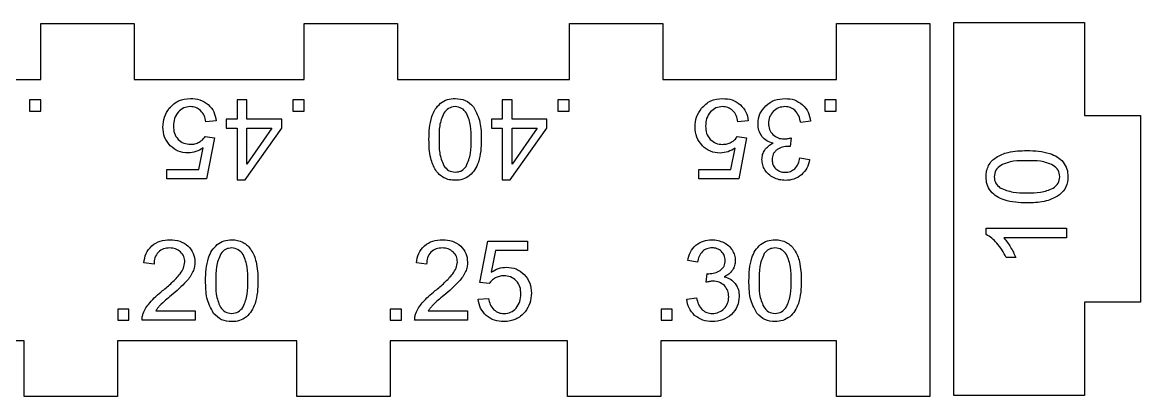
# Model space of a CAD drawing. Extents: x 2 to 121, y 279 to 299.
# Drawn here: x 60.8 to 120.7, y 278.5 to 298.6 of the extents above; entities that cross this region are included whole.
import ezdxf

# ---------------------------------------------------------------- set-up
doc = ezdxf.new("R2010")
doc.units = 0
doc.layers.get('0').update_dxf_attribs({"linetype": 'CONTINUOUS'})

msp = doc.modelspace()

# ---------------------------------------------------------------- linework, layer by layer
at = {"color": 7}
msp.add_lwpolyline([(52.841694, 295.504665), (61.841695, 295.504665), (61.841695, 298.504643), (66.841695, 298.504643), (66.841695, 295.504665), (75.941695, 295.504665), (75.941695, 298.504643), (80.941696, 298.504643), (80.941696, 295.504665), (90.141695, 295.504665), (90.141695, 298.504643), (95.141695, 298.504643), (95.141695, 295.504665), (104.441694, 295.504665), (104.441694, 298.504643), (109.441694, 298.504643), (109.441694, 278.504657), (104.441694, 278.504657), (104.441694, 281.504661), (95.041694, 281.504661), (95.041694, 278.504657), (90.041696, 278.504657), (90.041696, 281.504661), (80.541696, 281.504661), (80.541696, 278.504657), (75.541696, 278.504657), (75.541696, 281.504661), (65.941694, 281.504661), (65.941694, 278.504657), (60.941696, 278.504657), (60.941696, 281.504661), (51.241695, 281.504661)], dxfattribs=at)
msp.add_lwpolyline([(117.736488, 293.565683), (120.736495, 293.565683), (120.736495, 283.565685), (117.736488, 283.565685), (117.736488, 278.565684), (110.736488, 278.565684), (110.736488, 298.565684), (117.736488, 298.565684)], close=True, dxfattribs=at)
at = {"color": 5}
for points in [[(61.831702, 293.810935), (61.831702, 294.411513), (61.231113, 294.411513), (61.231113, 293.810935)], [(71.76276, 293.383104), (71.76276, 292.899683), (72.342838, 292.899683), (72.342838, 290.116478), (72.773492, 290.116478), (74.733452, 292.899683), (74.733452, 293.383104), (72.870171, 293.383104), (72.870171, 294.411407), (72.342827, 294.411407), (72.342827, 293.383104)], [(75.931705, 293.810829), (75.931705, 294.411407), (75.331119, 294.411407), (75.331119, 293.810829)], [(85.962755, 293.38321), (85.962755, 292.899789), (86.542832, 292.899789), (86.542832, 290.116584), (86.973497, 290.116584), (88.933459, 292.899789), (88.933459, 293.38321), (87.070176, 293.38321), (87.070176, 294.411513), (86.542832, 294.411513), (86.542832, 293.38321)], [(90.131699, 293.810935), (90.131699, 294.411513), (89.531113, 294.411513), (89.531113, 293.810935)], [(104.431695, 293.807892), (104.431695, 294.40847), (103.83111, 294.40847), (103.83111, 293.807892)], [(72.870182, 290.963172), (72.870182, 292.899683), (74.214908, 292.899683)], [(87.070176, 290.963277), (87.070176, 292.899789), (88.414902, 292.899789)], [(65.951703, 283.198471), (65.951703, 282.597893), (66.552289, 282.597893), (66.552289, 283.198471)], [(80.551668, 283.198471), (80.551668, 282.597893), (81.152254, 282.597893), (81.152254, 283.198471)], [(95.051695, 283.201408), (95.051695, 282.60083), (95.65228, 282.60083), (95.65228, 283.201408)]]:
    msp.add_lwpolyline(points, close=True, dxfattribs=at)
for points in [[(71.223698, 293.286398), (70.669986, 293.239541)], [(99.723686, 293.283488), (99.169977, 293.236604)], [(103.057672, 293.274704), (102.530328, 293.204378)], [(70.63482, 292.445579), (71.129938, 292.381127)], [(71.129938, 292.381127), (70.71392, 290.175084)], [(99.134819, 292.442669), (99.629936, 292.378216)], [(99.629936, 292.378216), (99.213921, 290.172147)], [(102.017632, 292.375279), (101.959037, 291.912391)], [(70.292047, 290.678983), (70.523492, 291.83328)], [(98.792046, 290.676072), (99.02349, 291.830343)], [(102.477594, 291.303002), (103.004938, 291.209261)], [(68.57818, 290.678983), (70.292047, 290.678983)], [(68.57818, 290.175084), (68.57818, 290.678983)], [(97.078178, 290.676072), (98.792046, 290.676072)], [(97.078178, 290.172147), (97.078178, 290.676072)], [(70.71392, 290.175084), (68.57818, 290.175084)], [(99.213921, 290.172147), (97.078178, 290.172147)], [(112.457444, 287.540211), (116.769941, 287.540211)], [(112.457444, 287.200367), (112.457444, 287.540211)], [(116.769941, 287.540211), (116.769941, 287.012867)], [(116.769941, 287.012867), (113.4096, 287.012867)], [(85.353454, 284.628173), (85.769469, 286.834216)], [(85.769469, 286.834216), (87.905212, 286.834216)], [(86.191344, 286.330317), (85.9599, 285.17602)], [(87.905212, 286.330317), (86.191344, 286.330317)], [(87.905212, 286.834216), (87.905212, 286.330317)], [(97.005796, 285.706298), (96.478452, 285.80004)], [(114.045341, 285.95818), (113.535568, 285.95818)], [(67.897002, 285.612556), (67.355011, 285.668198)], [(82.496993, 285.612556), (81.955002, 285.668198)], [(97.465758, 284.634021), (97.52435, 285.096909)], [(85.848571, 284.563721), (85.353454, 284.628173)], [(85.259691, 283.722902), (85.8134, 283.769759)], [(96.425718, 283.734623), (96.953062, 283.804922)], [(67.987836, 283.104729), (70.094282, 283.104729)], [(70.094282, 283.104729), (70.094282, 282.597893)], [(82.587801, 283.104729), (84.694247, 283.104729)], [(84.694247, 283.104729), (84.694247, 282.597893)], [(70.094282, 282.597893), (67.255414, 282.597893)], [(84.694247, 282.597893), (81.855379, 282.597893)]]:
    msp.add_lwpolyline(points, dxfattribs=at)
for points in [[(68.715885, 293.963176), (68.877701, 294.12436), (69.027625, 294.273691), (69.216201, 294.35976)], [(69.216201, 294.35976), (69.404619, 294.445776), (69.624218, 294.465197), (69.843814, 294.484643)], [(69.843814, 294.484643), (70.018844, 294.47406), (70.193871, 294.463741), (70.353753, 294.410348)], [(70.353753, 294.410348), (70.514266, 294.356744), (70.646454, 294.264219), (70.800357, 294.156534)], [(70.800357, 294.156534), (70.919131, 294.026914), (71.027208, 293.90899), (71.097135, 293.763416)], [(82.959382, 293.906), (83.036328, 294.026808), (83.130663, 294.120365), (83.242539, 294.231331)], [(83.242539, 294.231331), (83.369499, 294.314278), (83.478923, 294.385769), (83.609863, 294.427202)], [(83.609863, 294.427202), (83.740313, 294.468451), (83.881807, 294.4766), (84.023301, 294.484749)], [(84.023301, 294.484749), (84.212819, 294.46861), (84.402335, 294.452391), (84.565376, 294.379128)], [(84.565376, 294.379128), (84.728616, 294.305759), (84.857616, 294.178653), (84.998888, 294.039456)], [(97.215873, 293.960239), (97.377692, 294.121423), (97.527613, 294.270781), (97.716192, 294.35685)], [(97.716192, 294.35685), (97.90461, 294.442839), (98.124206, 294.462286), (98.343805, 294.481733)], [(98.343805, 294.481733), (98.518832, 294.47115), (98.693862, 294.460831), (98.853741, 294.407412)], [(98.853741, 294.407412), (99.014254, 294.353807), (99.146445, 294.261309), (99.300348, 294.153597)], [(99.300348, 294.153597), (99.419119, 294.024004), (99.527196, 293.906053), (99.597123, 293.760505)], [(100.348145, 293.660599), (100.416577, 293.819507), (100.535952, 293.956509), (100.655326, 294.093536)], [(100.655326, 294.093536), (100.815648, 294.216621), (100.960785, 294.328063), (101.134254, 294.39241)], [(101.134254, 294.39241), (101.307461, 294.456677), (101.499948, 294.470673), (101.692437, 294.484643)], [(101.692437, 294.484643), (101.865173, 294.473002), (102.037909, 294.461096), (102.194741, 294.405903)], [(102.194741, 294.405903), (102.35188, 294.350579), (102.483801, 294.254853), (102.631401, 294.14775)], [(102.631401, 294.14775), (102.748771, 294.018818), (102.858223, 293.898618), (102.928798, 293.752753)], [(68.376041, 292.955352), (68.388873, 293.138258), (68.401679, 293.321165), (68.457784, 293.489334)], [(68.457784, 293.489334), (68.513923, 293.657582), (68.611403, 293.805088), (68.715885, 293.963176)], [(69.199284, 293.763945), (69.111267, 293.640914), (69.037192, 293.537356), (68.994245, 293.409297)], [(69.490122, 293.978337), (69.382767, 293.930315), (69.291025, 293.84713), (69.199284, 293.763945)], [(69.843814, 294.051071), (69.719068, 294.038635), (69.597484, 294.0262), (69.490122, 293.978337)], [(70.133861, 294.001408), (70.043696, 294.035116), (69.943755, 294.04308), (69.843814, 294.051071)], [(70.384342, 293.847447), (70.30235, 293.908937), (70.224055, 293.967674), (70.133861, 294.001408)], [(70.57961, 293.569053), (70.532739, 293.672135), (70.467085, 293.74971), (70.384342, 293.847447)], [(70.669986, 293.239541), (70.647973, 293.353312), (70.625951, 293.467109), (70.57961, 293.569053)], [(71.097135, 293.763416), (71.166969, 293.618054), (71.195332, 293.452239), (71.223698, 293.286398)], [(82.652963, 292.909923), (82.677833, 293.117462), (82.721077, 293.288145), (82.778185, 293.51357)], [(82.778185, 293.51357), (82.830509, 293.649698), (82.882833, 293.7858), (82.959382, 293.906)], [(83.412457, 293.699492), (83.307574, 293.444037), (83.234982, 293.267216), (83.196324, 293.015518)], [(83.673632, 293.954498), (83.572511, 293.894676), (83.492483, 293.797097), (83.412457, 293.699492)], [(84.023295, 294.051071), (83.889273, 294.031227), (83.775214, 294.014585), (83.673632, 293.954498)], [(84.372696, 293.955159), (84.271115, 294.014955), (84.157039, 294.031624), (84.023295, 294.051177)], [(84.634136, 293.70108), (84.553983, 293.798341), (84.473833, 293.895602), (84.372696, 293.955159)], [(84.850467, 293.016391), (84.81182, 293.268513), (84.739157, 293.445413), (84.634136, 293.70108)], [(84.998888, 294.039456), (85.164488, 293.72992), (85.283858, 293.506823), (85.351228, 293.204087)], [(96.876031, 292.952415), (96.888864, 293.135321), (96.901669, 293.318228), (96.957772, 293.486397)], [(96.957772, 293.486397), (97.013914, 293.654672), (97.111391, 293.802151), (97.215873, 293.960239)], [(97.699272, 293.761008), (97.611258, 293.637977), (97.537183, 293.534445), (97.494236, 293.406361)], [(97.99011, 293.9754), (97.882758, 293.927405), (97.791016, 293.84422), (97.699272, 293.761008)], [(98.343805, 294.048134), (98.219056, 294.035698), (98.097472, 294.023528), (97.99011, 293.9754)], [(98.633852, 293.998472), (98.543684, 294.032206), (98.443743, 294.04017), (98.343805, 294.048134)], [(98.88433, 293.844511), (98.802341, 293.906), (98.724043, 293.964737), (98.633852, 293.998472)], [(99.079598, 293.566116), (99.032729, 293.669198), (98.967073, 293.746773), (98.88433, 293.844511)], [(99.169977, 293.236604), (99.147963, 293.350401), (99.125942, 293.464172), (99.079598, 293.566116)], [(99.597123, 293.760505), (99.666957, 293.615117), (99.695323, 293.449302), (99.723686, 293.283488)], [(100.245172, 293.139925), (100.262529, 293.321562), (100.279713, 293.50169), (100.348145, 293.660599)], [(100.867152, 293.497589), (100.824707, 293.391015), (100.814725, 293.271344), (100.804742, 293.151646)], [(101.061089, 293.790324), (100.983486, 293.694968), (100.909609, 293.604163), (100.867152, 293.497589)], [(101.348408, 293.984502), (101.243606, 293.941692), (101.1535, 293.866947), (101.061089, 293.790324)], [(101.689506, 294.048134), (101.571354, 294.037815), (101.453204, 294.027232), (101.348408, 293.984502)], [(101.974594, 294.000403), (101.885864, 294.033079), (101.787685, 294.040593), (101.689506, 294.048134)], [(102.221244, 293.850384), (102.139787, 293.910921), (102.063375, 293.967727), (101.974594, 294.000403)], [(102.426029, 293.552569), (102.375073, 293.663456), (102.309192, 293.743493), (102.221244, 293.850384)], [(102.530328, 293.204378), (102.503108, 293.324234), (102.475887, 293.444064), (102.426029, 293.552569)], [(102.928798, 293.752753), (102.999326, 293.606968), (103.028499, 293.440836), (103.057672, 293.274704)], [(68.466748, 292.414014), (68.403295, 292.581416), (68.389661, 292.768371), (68.37603, 292.955352)], [(68.9356, 293.002236), (68.942929, 292.870685), (68.950284, 292.739134), (68.99121, 292.619992)], [(68.994245, 293.409297), (68.951528, 293.281901), (68.943569, 293.142068), (68.935611, 293.002236)], [(82.622911, 292.293364), (82.625742, 292.499845), (82.628573, 292.706352), (82.652963, 292.909923)], [(83.196324, 293.015518), (83.160166, 292.780092), (83.162532, 292.536675), (83.164897, 292.293258)], [(84.881694, 292.293364), (84.884075, 292.537046), (84.886588, 292.780727), (84.850467, 293.016391)], [(85.351228, 293.204087), (85.416334, 292.911537), (85.420012, 292.602451), (85.423693, 292.293364)], [(96.966746, 292.411077), (96.903294, 292.578479), (96.889663, 292.76546), (96.876031, 292.952415)], [(97.494236, 293.406361), (97.451516, 293.278964), (97.443557, 293.139131), (97.435601, 292.999299)], [(97.435601, 292.999299), (97.44293, 292.867748), (97.450286, 292.736197), (97.491209, 292.617056)], [(100.292757, 292.775356), (100.258467, 292.891111), (100.251818, 293.015518), (100.245172, 293.139925)], [(100.804742, 293.151646), (100.813473, 293.03941), (100.822204, 292.927174), (100.861307, 292.827135)], [(68.76275, 291.953401), (68.640314, 292.107706), (68.530311, 292.246348), (68.466748, 292.414014)], [(68.99121, 292.619992), (69.032406, 292.500083), (69.103446, 292.404939), (69.189018, 292.290322)], [(69.189018, 292.290322), (69.29101, 292.20711), (69.381727, 292.133106), (69.492863, 292.090297)], [(70.312555, 292.145303), (70.375629, 292.185335), (70.438706, 292.225393), (70.492535, 292.27532)], [(70.492535, 292.27532), (70.546405, 292.325273), (70.589037, 292.383296), (70.63482, 292.445579)], [(82.640874, 291.782666), (82.625819, 291.951972), (82.624364, 292.122655), (82.622909, 292.293364)], [(83.164897, 292.293258), (83.162251, 292.049313), (83.159843, 291.805367), (83.195927, 291.569411)], [(84.843273, 291.547054), (84.883696, 291.789836), (84.882699, 292.041587), (84.881699, 292.293364)], [(85.423693, 292.293364), (85.420888, 292.085825), (85.41811, 291.878286), (85.393501, 291.673737)], [(97.262749, 291.950464), (97.140313, 292.104769), (97.030312, 292.243411), (96.966746, 292.411077)], [(97.491209, 292.617056), (97.532404, 292.497173), (97.603448, 292.402002), (97.689019, 292.287385)], [(97.689019, 292.287385), (97.791008, 292.204173), (97.881726, 292.130169), (97.992861, 292.08736)], [(98.812554, 292.142367), (98.87563, 292.182425), (98.938707, 292.222456), (98.992537, 292.272383)], [(98.992537, 292.272383), (99.046403, 292.322336), (99.089038, 292.380359), (99.134819, 292.442669)], [(100.456108, 292.447061), (100.386613, 292.561361), (100.327193, 292.659124), (100.292757, 292.775356)], [(100.71889, 292.211635), (100.619737, 292.272012), (100.542437, 292.354695), (100.456108, 292.447061)], [(100.861307, 292.827135), (100.900434, 292.727016), (100.968283, 292.643408), (101.042047, 292.552524)], [(101.042047, 292.552524), (101.134169, 292.478811), (101.218307, 292.411474), (101.319214, 292.372633)], [(101.319214, 292.372633), (101.420001, 292.333846), (101.53278, 292.325247), (101.645561, 292.316674)], [(101.645561, 292.316674), (101.716435, 292.320907), (101.770199, 292.324082), (101.833339, 292.334401)], [(101.833339, 292.334401), (101.895296, 292.344455), (101.956465, 292.359801), (102.017632, 292.375253)], [(69.196659, 291.65982), (69.038351, 291.724563), (68.902379, 291.837461), (68.76275, 291.953401)], [(69.492863, 292.090297), (69.603758, 292.047593), (69.728175, 292.038571), (69.852593, 292.029575)], [(69.852593, 292.029575), (69.933063, 292.033808), (70.013534, 292.038306), (70.090244, 292.057303)], [(70.090244, 292.057303), (70.167018, 292.076353), (70.237027, 292.109532), (70.312555, 292.145303)], [(70.523492, 291.83328), (70.398561, 291.756816), (70.273632, 291.680351), (70.138563, 291.634869)], [(82.71959, 291.278211), (82.683276, 291.468182), (82.656307, 291.609258), (82.640874, 291.782666)], [(85.393501, 291.673737), (85.368392, 291.465086), (85.324749, 291.293901), (85.266953, 291.067285)], [(97.69666, 291.656909), (97.53835, 291.721626), (97.402377, 291.834524), (97.262749, 291.950464)], [(97.992861, 292.08736), (98.103759, 292.044656), (98.228176, 292.03566), (98.352591, 292.026638)], [(98.352591, 292.026638), (98.433062, 292.030871), (98.513532, 292.035369), (98.590243, 292.054366)], [(98.590243, 292.054366), (98.66702, 292.073416), (98.737026, 292.106621), (98.812554, 292.142367)], [(99.02349, 291.830343), (98.898562, 291.753879), (98.773631, 291.677414), (98.638564, 291.631932)], [(100.493079, 291.476754), (100.517923, 291.561262), (100.561283, 291.639367), (100.605521, 291.719033)], [(100.605521, 291.719033), (100.670241, 291.800975), (100.726184, 291.871804), (100.80054, 291.932129)], [(101.047905, 292.082306), (100.932882, 292.116834), (100.817857, 292.151362), (100.71889, 292.211635)], [(100.80054, 291.932129), (100.874629, 291.992242), (100.961267, 292.037274), (101.047905, 292.082306)], [(101.267633, 291.742475), (101.22675, 291.706704), (101.185869, 291.670932), (101.149719, 291.632753)], [(101.557717, 291.875376), (101.456559, 291.846245), (101.364283, 291.795551), (101.267633, 291.742475)], [(101.874077, 291.918238), (101.76646, 291.911359), (101.658843, 291.90448), (101.557717, 291.875376)], [(101.916632, 291.91636), (101.902133, 291.91636), (101.890171, 291.919005), (101.874077, 291.919005)], [(101.959037, 291.912391), (101.944908, 291.915037), (101.93079, 291.915301), (101.916632, 291.91636)], [(113.636639, 291.594895), (113.82661, 291.631209), (113.967686, 291.658178), (114.141094, 291.673608)], [(114.141094, 291.673608), (114.310401, 291.688663), (114.481083, 291.690118), (114.651793, 291.691573)], [(114.651793, 291.691573), (114.858273, 291.688742), (115.064781, 291.685911), (115.268351, 291.661522)], [(69.71197, 291.563749), (69.53346, 291.57936), (69.354954, 291.595102), (69.196659, 291.65982)], [(70.138563, 291.634869), (70.003297, 291.589308), (69.864811, 291.577164), (69.71197, 291.563749)], [(82.827151, 290.948011), (82.783156, 291.054638), (82.751372, 291.166425), (82.71959, 291.278211)], [(83.195927, 291.569411), (83.234562, 291.316867), (83.307301, 291.139913), (83.412457, 290.884061)], [(84.609239, 290.843157), (84.721949, 291.106629), (84.800527, 291.290302), (84.843273, 291.547054)], [(98.211968, 291.560812), (98.033462, 291.576423), (97.854955, 291.592192), (97.69666, 291.656909)], [(98.638564, 291.631932), (98.503296, 291.586371), (98.364813, 291.574227), (98.211968, 291.560812)], [(100.456108, 291.212197), (100.462167, 291.302235), (100.468253, 291.392273), (100.493079, 291.476754)], [(100.496071, 290.924516), (100.469824, 291.016803), (100.463093, 291.112635), (100.456108, 291.212197)], [(101.060187, 291.508557), (101.016155, 291.417779), (101.007127, 291.309141), (100.998102, 291.200476)], [(100.998102, 291.200476), (101.00559, 291.109989), (101.013104, 291.019501), (101.045539, 290.939306)], [(101.149719, 291.632753), (101.104507, 291.584995), (101.078125, 291.545546), (101.060187, 291.508557)], [(102.394195, 290.99008), (102.436885, 291.087367), (102.457239, 291.195185), (102.477594, 291.303002)], [(103.004938, 291.209261), (102.967351, 291.052839), (102.929767, 290.896391), (102.857628, 290.758834)], [(112.596615, 290.897628), (112.650934, 290.984691), (112.702396, 291.067122), (112.769441, 291.138806)], [(112.769441, 291.138806), (112.836486, 291.21046), (112.917237, 291.269378), (112.997962, 291.328293)], [(112.997962, 291.328293), (113.107367, 291.390705), (113.199204, 291.443095), (113.306439, 291.487334)], [(113.92784, 291.118557), (113.675295, 291.07992), (113.498342, 291.007184), (113.24249, 290.902028)], [(113.306439, 291.487334), (113.413066, 291.531329), (113.524853, 291.56311), (113.636639, 291.594895)], [(114.651687, 291.149585), (114.407741, 291.152231), (114.163795, 291.154639), (113.92784, 291.118557)], [(115.373946, 291.118161), (115.13852, 291.154319), (114.895103, 291.151953), (114.651687, 291.149585)], [(115.268351, 291.661522), (115.47589, 291.636651), (115.646573, 291.593408), (115.871998, 291.5363)], [(116.057921, 290.902028), (115.802466, 291.006911), (115.625645, 291.079502), (115.373946, 291.118161)], [(115.871998, 291.536305), (116.008126, 291.483981), (116.144228, 291.431657), (116.264428, 291.355108)], [(116.264428, 291.355108), (116.385237, 291.278162), (116.478793, 291.183827), (116.58976, 291.071951)], [(116.58976, 291.071951), (116.672707, 290.944991), (116.744197, 290.835567), (116.785631, 290.704627)], [(82.986192, 290.639533), (82.92378, 290.748938), (82.871389, 290.840775), (82.827151, 290.948011)], [(83.175676, 290.411013), (83.104022, 290.478058), (83.045107, 290.558809), (82.986192, 290.639533)], [(83.412462, 290.884167), (83.493613, 290.786774), (83.574766, 290.689407), (83.67695, 290.630193)], [(83.67695, 290.630193), (83.779495, 290.570821), (83.895335, 290.554443), (84.029161, 290.535552)], [(84.029161, 290.535552), (84.086756, 290.542167), (84.14435, 290.548781), (84.199529, 290.560158)], [(84.199529, 290.560158), (84.262201, 290.572858), (84.31371, 290.590003), (84.358866, 290.614107)], [(84.358866, 290.614107), (84.45541, 290.665648), (84.532324, 290.754415), (84.609239, 290.84321)], [(85.084899, 290.67549), (85.007707, 290.554893), (84.913317, 290.461707), (84.801133, 290.350979)], [(85.266953, 291.067285), (85.21432, 290.931369), (85.161684, 290.795426), (85.084899, 290.67549)], [(100.612848, 290.658477), (100.567583, 290.745367), (100.52232, 290.832282), (100.496071, 290.924516)], [(100.809631, 290.420405), (100.733892, 290.488853), (100.675908, 290.570107), (100.612848, 290.658477)], [(101.045539, 290.939306), (101.077998, 290.859085), (101.134402, 290.791695), (101.194391, 290.719993)], [(101.194391, 290.719993), (101.273382, 290.659007), (101.34333, 290.605005), (101.428222, 290.573758)], [(101.428222, 290.573758), (101.512912, 290.542616), (101.60707, 290.536081), (101.701227, 290.529572)], [(101.701227, 290.529572), (101.7963, 290.536716), (101.891375, 290.543595), (101.976978, 290.575557)], [(101.976978, 290.575557), (102.062674, 290.607413), (102.134993, 290.662658), (102.213921, 290.72293)], [(102.213921, 290.72293), (102.290748, 290.817466), (102.350938, 290.891522), (102.394195, 290.99008)], [(102.857628, 290.758834), (102.785172, 290.620668), (102.684056, 290.513327), (102.565483, 290.387491)], [(112.457444, 290.291182), (112.461942, 290.396623), (112.466705, 290.502062), (112.489353, 290.603252)], [(112.489353, 290.603252), (112.512107, 290.704752), (112.551477, 290.794588), (112.596615, 290.897628)], [(112.988648, 290.637532), (112.929249, 290.53499), (112.912872, 290.41915), (112.89398, 290.285324)], [(113.242595, 290.902022), (113.145202, 290.820869), (113.047836, 290.739719), (112.988648, 290.637532)], [(116.312926, 290.640852), (116.253104, 290.741973), (116.155526, 290.821999), (116.057921, 290.902028)], [(116.409499, 290.291187), (116.389655, 290.425212), (116.373013, 290.539271), (116.312926, 290.640852)], [(116.785631, 290.704627), (116.826879, 290.574175), (116.835028, 290.432681), (116.843178, 290.291187)], [(83.416857, 290.238187), (83.329793, 290.292506), (83.24736, 290.343967), (83.175676, 290.411013)], [(83.711232, 290.130925), (83.609733, 290.153679), (83.519896, 290.193049), (83.416857, 290.238187)], [(84.023301, 290.099016), (83.917861, 290.103514), (83.81242, 290.108276), (83.711232, 290.130925)], [(84.435032, 290.156378), (84.305079, 290.115341), (84.164191, 290.107165), (84.023301, 290.099016)], [(84.801133, 290.350979), (84.674721, 290.268693), (84.565448, 290.197573), (84.435032, 290.156378)], [(101.065483, 290.246865), (100.975388, 290.299464), (100.885292, 290.352037), (100.809631, 290.420405)], [(101.380089, 290.132592), (101.272089, 290.157462), (101.17165, 290.20096), (101.065483, 290.246865)], [(101.712945, 290.095973), (101.600495, 290.101794), (101.488044, 290.107615), (101.380089, 290.132592)], [(102.166399, 290.163812), (102.024016, 290.116082), (101.868481, 290.106027), (101.712945, 290.095973)], [(102.565483, 290.387491), (102.429741, 290.294411), (102.309097, 290.211676), (102.166399, 290.163812)], [(112.514806, 289.879453), (112.473769, 290.009406), (112.46562, 290.150294), (112.457444, 290.291182)], [(112.709407, 289.513352), (112.627122, 289.639764), (112.556002, 289.749037), (112.514806, 289.879453)], [(112.89398, 290.285324), (112.900595, 290.227729), (112.90721, 290.170135), (112.918587, 290.114956)], [(112.918587, 290.114956), (112.931287, 290.052284), (112.948405, 290.000775), (112.972509, 289.955618)], [(112.972509, 289.955618), (113.02405, 289.859075), (113.112817, 289.78216), (113.201611, 289.705246)], [(116.059508, 289.680349), (116.156769, 289.760499), (116.25403, 289.840652), (116.313588, 289.941789)], [(116.313588, 289.941789), (116.373383, 290.04337), (116.390052, 290.157443), (116.409605, 290.291187)], [(116.843178, 290.291187), (116.827038, 290.101671), (116.810819, 289.912153), (116.737556, 289.749114)], [(113.033918, 289.229583), (112.913321, 289.306778), (112.820135, 289.401168), (112.709407, 289.513352)], [(113.201585, 289.705246), (113.465057, 289.592536), (113.648757, 289.513957), (113.905482, 289.471209)], [(113.905482, 289.471209), (114.148264, 289.430786), (114.400015, 289.431786), (114.651793, 289.432783)], [(114.651793, 289.432789), (114.895474, 289.430407), (115.139155, 289.427894), (115.37482, 289.464017)], [(115.37482, 289.464017), (115.626941, 289.502665), (115.803841, 289.575328), (116.059508, 289.680349)], [(116.397884, 289.315602), (116.088348, 289.149999), (115.865251, 289.030632), (115.562515, 288.963262)], [(116.737556, 289.749114), (116.664187, 289.585874), (116.537081, 289.456874), (116.397884, 289.315602)], [(113.425713, 289.047529), (113.289797, 289.100165), (113.153854, 289.152801), (113.033918, 289.229583)], [(114.032165, 288.920984), (113.823515, 288.946093), (113.652329, 288.989736), (113.425713, 289.047529)], [(114.651793, 288.890792), (114.444253, 288.893597), (114.236714, 288.896375), (114.032165, 288.920984)], [(115.562515, 288.963262), (115.269965, 288.898156), (114.960879, 288.894475), (114.651793, 288.890798)], [(68.231205, 286.841492), (68.394408, 286.892689), (68.571975, 286.901553), (68.749542, 286.91039)], [(68.749542, 286.91039), (68.929806, 286.9006), (69.110069, 286.890546), (69.273801, 286.835222)], [(71.648357, 286.853028), (71.77831, 286.894065), (71.9192, 286.902241), (72.060088, 286.91039)], [(72.060088, 286.91039), (72.16553, 286.905892), (72.270969, 286.90113), (72.372157, 286.878481)], [(72.372157, 286.878481), (72.473659, 286.855727), (72.563495, 286.816357), (72.666535, 286.771246)], [(82.831199, 286.841492), (82.994399, 286.892689), (83.171967, 286.901553), (83.349534, 286.91039)], [(83.349534, 286.91039), (83.529797, 286.9006), (83.71006, 286.890546), (83.873792, 286.835222)], [(97.316991, 286.845488), (97.459374, 286.893218), (97.614909, 286.903273), (97.770445, 286.913327)], [(97.770445, 286.913327), (97.882895, 286.907506), (97.995346, 286.901685), (98.103298, 286.876735)], [(98.103298, 286.876735), (98.211299, 286.851864), (98.31174, 286.80834), (98.417907, 286.762435)], [(100.748362, 286.855965), (100.878315, 286.897002), (101.019205, 286.905151), (101.160093, 286.913327)], [(101.160093, 286.913327), (101.265535, 286.908829), (101.370974, 286.904066), (101.472161, 286.881418)], [(101.472161, 286.881418), (101.573663, 286.858664), (101.6635, 286.819294), (101.766539, 286.774156)], [(112.766345, 286.993158), (112.669905, 287.073107), (112.576824, 287.128858), (112.457444, 287.200367)], [(113.03167, 286.731618), (112.94658, 286.822965), (112.861463, 286.91431), (112.766345, 286.993158)], [(113.4096, 287.012867), (113.484557, 286.926711), (113.544511, 286.857826), (113.605339, 286.773469)], [(67.473883, 286.172837), (67.542436, 286.328862), (67.646881, 286.447792), (67.773955, 286.59252)], [(67.773955, 286.59252), (67.934798, 286.700946), (68.06678, 286.789899), (68.231205, 286.841492)], [(68.409037, 286.422075), (68.306736, 286.384742), (68.224307, 286.32029), (68.128449, 286.24536)], [(68.737824, 286.47388), (68.624384, 286.466472), (68.510946, 286.459328), (68.409037, 286.422075)], [(69.052093, 286.424536), (68.954396, 286.459672), (68.84611, 286.466763), (68.737824, 286.47388)], [(69.322296, 286.258536), (69.230266, 286.328412), (69.150098, 286.389293), (69.052093, 286.424536)], [(69.273801, 286.835222), (69.438594, 286.779501), (69.569851, 286.68343), (69.728056, 286.567622)], [(69.728056, 286.567622), (69.834826, 286.444141), (69.939384, 286.323227), (69.999286, 286.181569)], [(70.816436, 285.942121), (70.869072, 286.078064), (70.921705, 286.21398), (70.99849, 286.333916)], [(70.99849, 286.333916), (71.075685, 286.454513), (71.170072, 286.547699), (71.282256, 286.658454)], [(71.282256, 286.658454), (71.408668, 286.740713), (71.517941, 286.811833), (71.648357, 286.853028)], [(71.724523, 286.395326), (71.627979, 286.343811), (71.551064, 286.255017), (71.47415, 286.166223)], [(71.883863, 286.449274), (71.821191, 286.436574), (71.769679, 286.419429), (71.724523, 286.395326)], [(72.054228, 286.47388), (71.996633, 286.467266), (71.939039, 286.460651), (71.883863, 286.449274)], [(72.406439, 286.379212), (72.303897, 286.438611), (72.188054, 286.454963), (72.054228, 286.47388)], [(72.670929, 286.125239), (72.589776, 286.222632), (72.508623, 286.320025), (72.406439, 286.379212)], [(72.666535, 286.771246), (72.753598, 286.7169), (72.836029, 286.665439), (72.907713, 286.598393)], [(72.907713, 286.598393), (72.979367, 286.531374), (73.038282, 286.450623), (73.097197, 286.369873)], [(73.097197, 286.369873), (73.159609, 286.260467), (73.212002, 286.168631), (73.256241, 286.061421)], [(82.073874, 286.172837), (82.142428, 286.328862), (82.246872, 286.447792), (82.373946, 286.59252)], [(82.373946, 286.59252), (82.534789, 286.700946), (82.666771, 286.789899), (82.831199, 286.841492)], [(83.009031, 286.422075), (82.906727, 286.384742), (82.824299, 286.32029), (82.72844, 286.24536)], [(83.337815, 286.47388), (83.224375, 286.466472), (83.110938, 286.459328), (83.009031, 286.422075)], [(83.652087, 286.424536), (83.55439, 286.459672), (83.446101, 286.466763), (83.337815, 286.47388)], [(83.922288, 286.258536), (83.830258, 286.328412), (83.750089, 286.389293), (83.652087, 286.424536)], [(83.873792, 286.835222), (84.038586, 286.779501), (84.169843, 286.68343), (84.328048, 286.567622)], [(84.328048, 286.567622), (84.434818, 286.444141), (84.539378, 286.323227), (84.599277, 286.181569)], [(96.625762, 286.250466), (96.698215, 286.388658), (96.799331, 286.495973), (96.917907, 286.621809)], [(96.917907, 286.621809), (97.053649, 286.714916), (97.174293, 286.797625), (97.316991, 286.845488)], [(97.269469, 286.28637), (97.192642, 286.191835), (97.13245, 286.117778), (97.089195, 286.01922)], [(97.506412, 286.43377), (97.420716, 286.401887), (97.348397, 286.346669), (97.269469, 286.28637)], [(97.782163, 286.479728), (97.687088, 286.472584), (97.592012, 286.465705), (97.506412, 286.43377)], [(98.055168, 286.435542), (97.970475, 286.46671), (97.87632, 286.473219), (97.782163, 286.479728)], [(98.288999, 286.289307), (98.210005, 286.350293), (98.14006, 286.404295), (98.055168, 286.435542)], [(98.437851, 286.069994), (98.405392, 286.150216), (98.348988, 286.217631), (98.288999, 286.289307)], [(98.417907, 286.762435), (98.508002, 286.709862), (98.598098, 286.657263), (98.673759, 286.588895)], [(98.673759, 286.588895), (98.749498, 286.520473), (98.807479, 286.439193), (98.870542, 286.350823)], [(98.870542, 286.350823), (98.915805, 286.263933), (98.96107, 286.177044), (98.987319, 286.084784)], [(99.91644, 285.945058), (99.969077, 286.080974), (100.021713, 286.216917), (100.098495, 286.336853)], [(100.098495, 286.336853), (100.17569, 286.45745), (100.27008, 286.550636), (100.382261, 286.661364)], [(100.382261, 286.661364), (100.508673, 286.74365), (100.617946, 286.81477), (100.748362, 286.855965)], [(100.824527, 286.398262), (100.727986, 286.346722), (100.651072, 286.257954), (100.574155, 286.16916)], [(100.983867, 286.452185), (100.921196, 286.439485), (100.869684, 286.422366), (100.824527, 286.398262)], [(101.154235, 286.476791), (101.096638, 286.470176), (101.039044, 286.463562), (100.983867, 286.452185)], [(101.506443, 286.382123), (101.403901, 286.441522), (101.288059, 286.4579), (101.154235, 286.476791)], [(101.770934, 286.128176), (101.689781, 286.225569), (101.608628, 286.322936), (101.506443, 286.382123)], [(101.766539, 286.774156), (101.853603, 286.719837), (101.936034, 286.668376), (102.007718, 286.60133)], [(102.007718, 286.60133), (102.079372, 286.534285), (102.138287, 286.453534), (102.197202, 286.37281)], [(102.197202, 286.37281), (102.259614, 286.263404), (102.312007, 286.171567), (102.356245, 286.064332)], [(113.311757, 286.363296), (113.227885, 286.492495), (113.13409, 286.606816), (113.03167, 286.731618)], [(113.535568, 285.95818), (113.465533, 286.096213), (113.395525, 286.234246), (113.311757, 286.363296)], [(113.605339, 286.773469), (113.665558, 286.689977), (113.719216, 286.601667), (113.772873, 286.513355)], [(113.772873, 286.513355), (113.824202, 286.423709), (113.875532, 286.334063), (113.921225, 286.24167)], [(67.355011, 285.668198), (67.380411, 285.843087), (67.405832, 286.01795), (67.473883, 286.172837)], [(67.948971, 285.95318), (67.91161, 285.847268), (67.904304, 285.729898), (67.897002, 285.612556)], [(68.128449, 286.24536), (68.050743, 286.143733), (67.986593, 286.05986), (67.948971, 285.95318)], [(69.490659, 286.01803), (69.45335, 286.106189), (69.388135, 286.181992), (69.322296, 286.258536)], [(69.47426, 285.393666), (69.517157, 285.500293), (69.530013, 285.601073), (69.54643, 285.72974)], [(69.546417, 285.72974), (69.537183, 285.829805), (69.527976, 285.929871), (69.490659, 286.01803)], [(69.999286, 286.181569), (70.059185, 286.039884), (70.073795, 285.878938), (70.088408, 285.718019)], [(70.088408, 285.718019), (70.083646, 285.628854), (70.079068, 285.543764), (70.061394, 285.459283)], [(70.689891, 285.335696), (70.715, 285.544346), (70.758643, 285.715505), (70.816436, 285.942121)], [(71.47415, 286.166249), (71.361443, 285.902777), (71.282864, 285.719103), (71.240116, 285.462352)], [(72.887464, 285.439889), (72.848827, 285.692433), (72.776088, 285.869413), (72.670935, 286.125239)], [(73.256241, 286.061421), (73.300235, 285.954794), (73.332017, 285.842981), (73.363799, 285.731195)], [(73.363799, 285.731195), (73.400113, 285.541224), (73.427085, 285.400148), (73.442515, 285.22674)], [(81.955002, 285.668198), (81.980402, 285.843087), (82.005824, 286.01795), (82.073874, 286.172837)], [(82.548963, 285.95318), (82.511601, 285.847268), (82.504299, 285.729898), (82.496993, 285.612556)], [(82.72844, 286.24536), (82.650737, 286.143733), (82.586584, 286.05986), (82.548963, 285.95318)], [(84.09065, 286.01803), (84.053341, 286.106189), (83.988127, 286.181992), (83.922288, 286.258536)], [(84.074225, 285.393666), (84.117122, 285.500293), (84.129978, 285.601073), (84.146395, 285.72974)], [(84.146409, 285.72974), (84.137175, 285.829805), (84.127967, 285.929871), (84.09065, 286.01803)], [(84.599277, 286.181569), (84.659176, 286.039884), (84.673789, 285.878938), (84.6884, 285.718019)], [(84.6884, 285.718019), (84.683637, 285.628854), (84.67906, 285.543764), (84.661386, 285.459283)], [(96.478452, 285.80004), (96.516039, 285.956488), (96.553623, 286.112909), (96.625762, 286.250466)], [(97.089195, 286.01922), (97.046505, 285.92196), (97.026151, 285.814115), (97.005796, 285.706298)], [(98.423203, 285.500743), (98.467235, 285.591521), (98.476263, 285.700186), (98.485288, 285.808824)], [(98.485288, 285.808824), (98.4778, 285.899311), (98.470286, 285.989799), (98.437851, 286.069994)], [(98.987319, 286.084784), (99.013566, 285.992524), (99.020297, 285.896665), (99.027282, 285.797103)], [(99.027282, 285.797103), (99.021223, 285.707065), (99.015137, 285.617027), (98.990309, 285.532546)], [(99.789895, 285.338606), (99.815004, 285.547257), (99.858647, 285.718442), (99.91644, 285.945058)], [(100.574155, 286.169186), (100.461448, 285.905714), (100.382869, 285.722014), (100.34012, 285.465289)], [(101.987464, 285.442826), (101.948827, 285.69537), (101.876087, 285.872324), (101.770934, 286.128176)], [(102.356245, 286.064332), (102.40024, 285.957705), (102.432022, 285.845918), (102.463804, 285.734132)], [(102.463804, 285.734132), (102.500118, 285.544161), (102.527089, 285.403085), (102.54252, 285.229677)], [(113.921225, 286.24167), (113.967395, 286.148307), (114.002002, 286.063881), (114.045341, 285.95818)], [(68.852688, 284.614653), (69.019738, 284.772662), (69.135445, 284.905774), (69.300336, 285.095454)], [(69.300336, 285.095454), (69.36613, 285.191948), (69.431924, 285.288441), (69.47426, 285.393666)], [(69.98294, 285.211183), (69.930444, 285.10654), (69.888534, 285.023011), (69.829069, 284.935011)], [(70.061394, 285.459283), (70.04372, 285.374828), (70.013327, 285.292992), (69.98294, 285.211183)], [(70.659696, 284.716068), (70.662501, 284.923607), (70.665279, 285.13112), (70.689891, 285.335696)], [(71.240116, 285.462352), (71.199693, 285.21957), (71.20069, 284.967819), (71.20169, 284.716068)], [(72.918492, 284.716068), (72.921138, 284.960014), (72.923546, 285.20396), (72.887464, 285.439889)], [(73.442515, 285.22674), (73.45757, 285.05746), (73.459025, 284.886751), (73.46048, 284.716068)], [(83.452652, 284.614653), (83.619702, 284.772662), (83.735413, 284.905774), (83.900301, 285.095454)], [(83.900301, 285.095454), (83.966095, 285.191948), (84.031892, 285.288441), (84.074225, 285.393666)], [(84.582931, 285.211183), (84.530438, 285.10654), (84.488525, 285.023011), (84.429063, 284.935011)], [(84.661386, 285.459283), (84.643711, 285.374828), (84.613319, 285.292992), (84.582931, 285.211183)], [(85.9599, 285.17602), (86.084828, 285.252484), (86.209759, 285.328949), (86.344826, 285.374431)], [(86.344826, 285.374431), (86.480094, 285.419992), (86.618577, 285.432136), (86.771422, 285.445551)], [(86.771422, 285.445551), (86.949928, 285.42994), (87.128435, 285.414198), (87.28673, 285.349481)], [(87.28673, 285.349481), (87.44504, 285.284737), (87.581012, 285.171839), (87.720641, 285.055899)], [(97.52435, 285.096909), (97.538479, 285.094263), (97.5526, 285.093999), (97.566758, 285.092941)], [(97.566758, 285.092941), (97.581257, 285.092941), (97.593219, 285.090295), (97.609311, 285.090295)], [(97.609311, 285.091062), (97.71693, 285.097941), (97.824547, 285.10482), (97.925673, 285.133925)], [(97.925673, 285.133925), (98.026831, 285.163055), (98.119107, 285.213749), (98.215757, 285.266851)], [(98.215757, 285.266851), (98.256638, 285.302596), (98.297521, 285.338368), (98.333671, 285.376547)], [(98.333671, 285.376547), (98.378883, 285.424305), (98.405265, 285.463754), (98.423203, 285.500743)], [(98.877866, 285.290267), (98.813149, 285.208325), (98.757206, 285.137496), (98.68285, 285.077171)], [(98.990309, 285.532546), (98.965464, 285.448038), (98.922107, 285.369959), (98.877866, 285.290267)], [(99.759704, 284.718978), (99.762508, 284.926518), (99.765287, 285.134057), (99.789895, 285.338606)], [(100.34012, 285.465289), (100.299697, 285.222507), (100.300697, 284.970756), (100.301695, 284.718978)], [(102.018491, 284.718978), (102.021137, 284.962924), (102.023545, 285.20687), (101.987464, 285.442826)], [(102.54252, 285.229677), (102.557575, 285.06037), (102.55903, 284.889688), (102.560485, 284.718978)], [(68.354046, 284.18579), (68.523892, 284.32504), (68.693739, 284.464291), (68.852688, 284.614653)], [(69.632856, 284.686752), (69.485227, 284.53459), (69.380476, 284.426587), (69.238593, 284.29583)], [(69.829069, 284.935011), (69.770228, 284.847936), (69.701534, 284.767344), (69.632843, 284.686752)], [(70.732163, 283.805319), (70.667055, 284.097869), (70.663377, 284.406955), (70.659696, 284.716068)], [(71.201695, 284.716068), (71.199314, 284.472387), (71.196801, 284.228706), (71.232924, 283.993015)], [(72.887065, 283.993782), (72.923225, 284.229208), (72.920857, 284.472651), (72.918492, 284.716068)], [(73.46048, 284.716068), (73.457649, 284.509561), (73.454818, 284.303053), (73.430429, 284.099483)], [(82.954013, 284.18579), (83.12386, 284.32504), (83.293704, 284.464291), (83.452652, 284.614653)], [(84.232821, 284.686752), (84.085192, 284.53459), (83.980441, 284.426587), (83.838558, 284.29583)], [(84.429063, 284.935011), (84.37022, 284.847936), (84.301526, 284.767344), (84.232835, 284.686752)], [(85.990853, 284.73398), (85.936984, 284.684027), (85.894352, 284.626004), (85.848571, 284.563721)], [(86.170836, 284.863997), (86.107759, 284.823965), (86.044683, 284.783907), (85.990853, 284.73398)], [(86.393144, 284.951997), (86.31637, 284.932947), (86.246364, 284.899768), (86.170836, 284.863997)], [(86.630796, 284.979725), (86.550328, 284.975492), (86.469858, 284.970994), (86.393144, 284.951997)], [(86.990529, 284.919003), (86.879631, 284.961707), (86.755213, 284.97073), (86.630796, 284.979725)], [(87.294371, 284.718978), (87.192382, 284.80219), (87.101664, 284.87622), (86.990529, 284.919003)], [(87.492179, 284.389308), (87.450986, 284.509217), (87.379942, 284.604361), (87.294371, 284.718978)], [(87.720641, 285.055899), (87.843077, 284.901594), (87.953077, 284.762979), (88.016644, 284.595286)], [(88.016644, 284.595286), (88.080096, 284.42791), (88.093727, 284.240929), (88.107359, 284.053948)], [(97.650051, 284.674899), (97.588094, 284.664845), (97.526925, 284.649499), (97.465758, 284.634021)], [(97.837829, 284.692626), (97.766952, 284.688393), (97.713191, 284.685218), (97.650051, 284.674899)], [(98.164174, 284.636667), (98.063389, 284.675481), (97.950607, 284.684053), (97.837829, 284.692626)], [(98.441343, 284.456776), (98.349221, 284.530489), (98.265083, 284.597826), (98.164174, 284.636667)], [(98.68285, 285.077171), (98.608758, 285.017058), (98.522121, 284.972026), (98.435483, 284.926994)], [(98.435483, 284.926994), (98.550508, 284.892466), (98.665533, 284.857938), (98.764497, 284.797666)], [(98.764497, 284.797666), (98.863653, 284.737314), (98.940953, 284.654605), (99.027282, 284.562239)], [(99.027282, 284.562239), (99.096777, 284.447939), (99.156197, 284.350176), (99.190633, 284.233944)], [(99.832168, 283.808256), (99.767059, 284.100806), (99.763382, 284.409892), (99.759704, 284.718978)], [(100.301695, 284.718978), (100.299314, 284.475297), (100.2968, 284.231616), (100.332924, 283.995952)], [(101.987064, 283.996719), (102.023225, 284.232145), (102.020859, 284.475562), (102.018491, 284.718978)], [(102.560485, 284.718978), (102.557654, 284.512498), (102.554823, 284.30599), (102.530434, 284.10242)], [(67.994885, 283.875487), (68.11033, 283.98341), (68.232189, 284.084613), (68.354046, 284.18579)], [(68.819866, 283.930891), (68.715546, 283.843896), (68.611223, 283.756874), (68.509298, 283.66718)], [(69.238593, 284.29583), (69.102547, 284.170418), (68.961206, 284.050667), (68.819866, 283.930891)], [(71.232924, 283.993015), (71.271569, 283.740893), (71.344234, 283.563993), (71.449253, 283.308352)], [(72.670935, 283.309808), (72.775818, 283.565289), (72.848409, 283.742084), (72.887065, 283.993782)], [(73.430429, 284.099483), (73.405558, 283.891944), (73.362312, 283.721261), (73.305207, 283.495836)], [(82.59485, 283.875487), (82.710295, 283.98341), (82.832154, 284.084613), (82.954013, 284.18579)], [(83.419834, 283.930891), (83.315511, 283.843896), (83.211188, 283.756874), (83.109263, 283.66718)], [(83.838558, 284.29583), (83.702512, 284.170418), (83.561171, 284.050667), (83.419834, 283.930891)], [(87.489141, 283.600003), (87.531861, 283.7274), (87.539817, 283.867232), (87.547775, 284.007064)], [(87.547789, 284.007064), (87.54046, 284.138615), (87.533104, 284.270166), (87.492179, 284.389308)], [(88.107345, 284.053948), (88.094513, 283.871042), (88.081707, 283.688135), (88.025605, 283.519993)], [(98.622083, 284.182165), (98.582956, 284.28231), (98.515107, 284.365892), (98.441343, 284.456776)], [(98.678648, 283.857654), (98.669917, 283.96989), (98.661186, 284.082126), (98.622083, 284.182165)], [(99.190633, 284.233944), (99.224923, 284.118189), (99.231569, 283.993782), (99.238218, 283.869375)], [(100.332924, 283.995952), (100.371569, 283.743804), (100.444234, 283.56693), (100.549252, 283.311263)], [(101.770934, 283.312745), (101.875818, 283.5682), (101.948409, 283.745021), (101.987064, 283.996719)], [(102.530434, 284.10242), (102.505563, 283.894881), (102.462317, 283.724198), (102.405212, 283.498773)], [(67.46566, 283.264723), (67.523868, 283.359735), (67.593985, 283.447576), (67.664105, 283.535391)], [(67.664105, 283.535391), (67.785591, 283.666572), (67.877031, 283.765314), (67.994885, 283.875487)], [(68.210491, 283.390373), (68.169684, 283.345632), (68.12888, 283.300891), (68.09168, 283.253372)], [(68.509298, 283.66718), (68.398287, 283.569523), (68.321624, 283.496392), (68.210491, 283.390373)], [(71.084504, 282.969977), (70.918901, 283.279486), (70.799531, 283.50261), (70.732163, 283.805319)], [(71.449253, 283.308352), (71.529406, 283.211092), (71.609559, 283.113831), (71.710693, 283.054273)], [(72.409756, 283.054802), (72.510878, 283.114625), (72.590906, 283.212229), (72.670935, 283.309808)], [(73.305207, 283.495836), (73.252883, 283.359735), (73.200559, 283.223606), (73.12401, 283.103406)], [(82.065625, 283.264723), (82.123833, 283.359735), (82.193953, 283.447576), (82.26407, 283.535391)], [(82.26407, 283.535391), (82.385556, 283.666572), (82.476996, 283.765314), (82.59485, 283.875487)], [(82.810458, 283.390373), (82.769652, 283.345632), (82.728845, 283.300891), (82.691645, 283.253372)], [(83.109263, 283.66718), (82.998252, 283.569523), (82.921589, 283.496392), (82.810458, 283.390373)], [(85.386254, 283.245884), (85.31642, 283.391246), (85.288054, 283.557087), (85.259691, 283.722902)], [(85.8134, 283.769759), (85.835413, 283.655988), (85.857435, 283.542191), (85.903779, 283.440247)], [(85.903779, 283.440247), (85.950647, 283.337166), (86.016304, 283.259616), (86.099044, 283.161853)], [(87.284105, 283.245355), (87.372119, 283.368386), (87.446194, 283.471944), (87.489141, 283.600003)], [(88.025605, 283.519993), (87.969463, 283.351718), (87.871985, 283.204212), (87.767501, 283.04615)], [(96.554592, 283.256573), (96.484064, 283.402332), (96.454891, 283.568464), (96.425718, 283.734623)], [(96.953062, 283.804922), (96.980282, 283.685093), (97.007503, 283.565236), (97.057361, 283.456731)], [(97.057361, 283.456731), (97.108317, 283.34587), (97.174198, 283.265807), (97.262143, 283.158942)], [(98.422301, 283.218976), (98.499904, 283.314358), (98.573778, 283.405137), (98.616238, 283.511711)], [(98.616238, 283.511711), (98.658683, 283.618285), (98.668665, 283.737983), (98.678648, 283.857654)], [(99.135242, 283.348701), (99.066813, 283.189819), (98.947438, 283.052791), (98.828061, 282.915764)], [(99.238218, 283.869375), (99.220861, 283.687738), (99.203677, 283.50761), (99.135242, 283.348701)], [(100.184508, 282.972887), (100.018906, 283.282423), (99.899536, 283.50552), (99.832168, 283.808256)], [(100.549252, 283.311263), (100.629405, 283.214002), (100.709558, 283.116741), (100.810695, 283.057183)], [(101.509756, 283.057739), (101.61088, 283.117561), (101.690906, 283.21514), (101.770934, 283.312745)], [(102.405212, 283.498773), (102.352888, 283.362645), (102.300564, 283.226543), (102.224015, 283.106343)], [(67.255414, 282.597893), (67.256472, 282.660467), (67.25753, 282.723068), (67.26777, 282.784107)], [(67.26777, 282.784107), (67.278009, 282.845146), (67.297353, 282.904254), (67.316937, 282.964103)], [(67.316937, 282.964103), (67.365409, 283.074302), (67.407237, 283.169367), (67.46566, 283.264723)], [(68.09168, 283.253372), (68.054381, 283.205694), (68.023253, 283.158466), (67.987836, 283.104729)], [(71.518013, 282.630278), (71.354773, 282.703647), (71.225775, 282.830753), (71.084504, 282.969977)], [(71.710693, 283.054273), (71.812274, 282.994451), (71.926349, 282.977782), (72.060094, 282.958256)], [(72.060094, 282.958256), (72.194116, 282.977835), (72.308178, 282.994715), (72.409756, 283.054802)], [(72.84085, 282.778075), (72.71389, 282.695128), (72.604466, 282.623637), (72.473526, 282.582203)], [(73.12401, 283.103406), (73.047061, 282.982624), (72.952729, 282.889041), (72.84085, 282.778075)], [(81.855379, 282.597893), (81.856437, 282.660467), (81.857495, 282.723068), (81.867735, 282.784107)], [(81.867735, 282.784107), (81.877974, 282.845146), (81.897318, 282.904254), (81.916902, 282.964103)], [(81.916902, 282.964103), (81.965377, 283.074302), (82.007202, 283.169367), (82.065625, 283.264723)], [(82.691645, 283.253372), (82.654346, 283.205694), (82.623218, 283.158466), (82.587801, 283.104729)], [(85.683029, 282.852766), (85.564255, 282.982386), (85.456181, 283.100311), (85.386254, 283.245884)], [(86.129635, 282.598978), (85.969123, 282.652556), (85.836932, 282.745081), (85.683029, 282.852766)], [(86.099044, 283.161853), (86.181036, 283.100363), (86.259331, 283.041652), (86.349525, 283.007918)], [(86.349525, 283.007918), (86.439693, 282.974184), (86.539634, 282.96622), (86.639572, 282.958256)], [(86.639572, 282.958256), (86.76432, 282.970691), (86.885904, 282.982862), (86.993267, 283.030963)], [(86.993267, 283.030963), (87.100619, 283.078985), (87.192361, 283.16217), (87.284105, 283.245355)], [(87.767501, 283.04615), (87.605685, 282.88494), (87.455764, 282.735609), (87.267185, 282.64954)], [(96.851989, 282.861577), (96.734619, 282.990482), (96.625167, 283.110709), (96.554592, 283.256573)], [(97.288649, 282.603397), (97.13151, 282.658721), (96.999589, 282.754447), (96.851989, 282.861577)], [(97.262143, 283.158942), (97.343603, 283.098379), (97.420015, 283.0416), (97.508796, 283.008897)], [(97.508796, 283.008897), (97.597526, 282.976221), (97.695705, 282.968707), (97.793881, 282.961166)], [(97.793881, 282.961166), (97.912034, 282.971485), (98.030186, 282.982068), (98.13498, 283.024798)], [(98.13498, 283.024798), (98.239784, 283.067635), (98.32989, 283.142353), (98.422301, 283.218976)], [(98.828061, 282.915764), (98.667739, 282.79268), (98.522605, 282.681237), (98.349136, 282.61689)], [(100.61802, 282.633215), (100.454778, 282.706584), (100.32578, 282.83369), (100.184508, 282.972887)], [(100.810695, 283.057183), (100.912274, 282.997388), (101.026349, 282.980719), (101.160093, 282.961166)], [(101.160093, 282.961166), (101.294115, 282.980745), (101.408177, 282.997652), (101.509756, 283.057739)], [(101.940855, 282.781011), (101.813894, 282.698065), (101.704471, 282.626574), (101.573531, 282.58514)], [(102.224015, 283.106343), (102.147066, 282.985534), (102.052734, 282.891978), (101.940855, 282.781011)], [(72.060088, 282.524657), (71.870573, 282.540796), (71.681054, 282.557015), (71.518013, 282.630278)], [(72.473526, 282.582203), (72.343076, 282.540955), (72.201582, 282.532806), (72.060088, 282.524657)], [(86.639572, 282.524657), (86.464545, 282.534975), (86.289515, 282.545559), (86.129635, 282.598978)], [(87.267185, 282.64954), (87.078767, 282.56355), (86.859171, 282.544103), (86.639572, 282.524657)], [(97.790953, 282.524657), (97.618217, 282.536298), (97.445481, 282.548205), (97.288649, 282.603397)], [(98.349136, 282.61689), (98.175929, 282.552623), (97.98344, 282.538653), (97.790953, 282.524657)], [(101.160093, 282.527593), (100.970577, 282.543733), (100.781059, 282.559952), (100.61802, 282.633215)], [(101.573531, 282.58514), (101.443081, 282.543892), (101.301587, 282.535743), (101.160093, 282.527593)]]:
    msp.add_open_spline(points, degree=3, dxfattribs=at)

doc.saveas('drawing.dxf')
